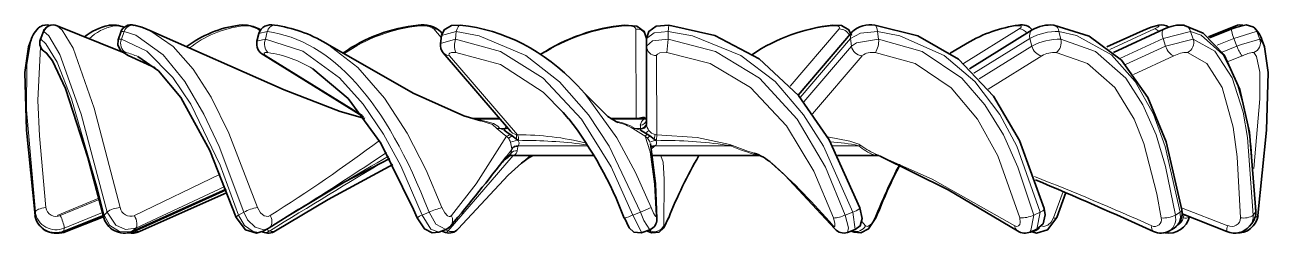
# Model space of a CAD drawing. Extents: x -131 to 1002, y -402 to 783.
# Drawn here: x 417.63 to 423.67, y 19.15 to 20.16 of the extents above; entities that cross this region are included whole.
import ezdxf

# ---------------------------------------------------------------- set-up
doc = ezdxf.new("R2010")
doc.units = 0

msp = doc.modelspace()

# ---------------------------------------------------------------- linework, layer by layer
at = {"color": 7, "lineweight": 35, "ltscale": 0.001002}
msp.add_line((417.7245, 20.1278), (417.7101, 20.0904), dxfattribs=at)
at = {"color": 7, "lineweight": 13, "ltscale": 0.001003}
msp.add_line((417.7269, 20.1274), (417.7125, 20.0899), dxfattribs=at)
at = {"color": 7, "lineweight": 13, "ltscale": 5.97095e-05}
msp.add_line((417.7245, 20.1278), (417.7269, 20.1274), dxfattribs=at)
at = {"color": 7, "lineweight": 13, "ltscale": 3.19912e-05}
msp.add_line((417.79, 20.156), (417.7911, 20.1554), dxfattribs=at)
at = {"color": 7, "lineweight": 35, "ltscale": 0.008546}
msp.add_line((417.7921, 20.1553), (418.1089, 20.0269), dxfattribs=at)
at = {"color": 7, "lineweight": 35, "ltscale": 0.000986299}
msp.add_line((418.1003, 20.1249), (418.0876, 20.0876), dxfattribs=at)
at = {"color": 7, "lineweight": 13, "ltscale": 0.000986885}
msp.add_line((418.1167, 20.1274), (418.1042, 20.0899), dxfattribs=at)
at = {"color": 7, "lineweight": 35, "ltscale": 0.000948212}
msp.add_line((418.2024, 20.1482), (418.1658, 20.1581), dxfattribs=at)
at = {"color": 7, "lineweight": 35, "ltscale": 0.001059}
for p, q in [((418.242, 20.1331), (418.2024, 20.1482)), ((423.0675, 20.1331), (423.1071, 20.1482))]:
    msp.add_line(p, q, dxfattribs=at)
at = {"color": 7, "lineweight": 35, "ltscale": 0.000962396}
msp.add_line((418.7718, 20.1179), (418.7624, 20.0806), dxfattribs=at)
at = {"color": 7, "lineweight": 13, "ltscale": 0.000389963}
msp.add_line((418.7775, 20.1319), (418.7643, 20.1402), dxfattribs=at)
at = {"color": 7, "lineweight": 13, "ltscale": 0.001047}
msp.add_line((418.7718, 20.1179), (418.8126, 20.1274), dxfattribs=at)
at = {"color": 7, "lineweight": 13, "ltscale": 0.000963352}
msp.add_line((418.8126, 20.1274), (418.8036, 20.0899), dxfattribs=at)
at = {"color": 7, "lineweight": 13, "ltscale": 0.000209314}
msp.add_line((419.5454, 20.1588), (419.553, 20.1554), dxfattribs=at)
at = {"color": 7, "lineweight": 13, "ltscale": 0.001386}
msp.add_line((419.6572, 20.0981), (419.6212, 20.1402), dxfattribs=at)
at = {"color": 7, "lineweight": 35, "ltscale": 0.000299729}
msp.add_line((419.6617, 20.1182), (419.6538, 20.1273), dxfattribs=at)
at = {"color": 7, "lineweight": 13, "ltscale": 0.001866}
msp.add_line((419.6587, 20.1078), (419.7307, 20.1274), dxfattribs=at)
at = {"color": 7, "lineweight": 13, "ltscale": 0.000943291}
msp.add_line((419.7307, 20.1274), (419.7262, 20.0899), dxfattribs=at)
at = {"color": 7, "lineweight": 13, "ltscale": 8.87276e-05}
msp.add_line((420.5469, 20.1589), (420.5476, 20.1554), dxfattribs=at)
at = {"color": 7, "lineweight": 13, "ltscale": 0.010844}
msp.add_line((420.6049, 19.7064), (420.6027, 20.1402), dxfattribs=at)
at = {"color": 7, "lineweight": 13, "ltscale": 0.000788781}
msp.add_line((420.7603, 20.1274), (420.7626, 20.1589), dxfattribs=at)
at = {"color": 7, "lineweight": 13, "ltscale": 0.000936598}
msp.add_line((420.7603, 20.1274), (420.7608, 20.0899), dxfattribs=at)
at = {"color": 7, "lineweight": 13, "ltscale": 0.009167}
msp.add_line((421.3524, 19.8613), (421.5905, 20.1402), dxfattribs=at)
at = {"color": 7, "lineweight": 35, "ltscale": 0.010163}
msp.add_line((421.3912, 19.8185), (421.6556, 20.1273), dxfattribs=at)
at = {"color": 7, "lineweight": 13, "ltscale": 0.000152576}
msp.add_line((421.5601, 20.1588), (421.5551, 20.1554), dxfattribs=at)
at = {"color": 7, "lineweight": 13, "ltscale": 0.000946524}
msp.add_line((421.7771, 20.1274), (421.7826, 20.0899), dxfattribs=at)
at = {"color": 7, "lineweight": 13, "ltscale": 0.007965}
msp.add_line((422.195, 19.9718), (422.4655, 20.1402), dxfattribs=at)
at = {"color": 7, "lineweight": 35, "ltscale": 0.008998}
msp.add_line((422.2235, 19.9462), (422.5292, 20.1362), dxfattribs=at)
at = {"color": 7, "lineweight": 13, "ltscale": 0.000232662}
msp.add_line((422.4626, 20.1587), (422.4539, 20.1554), dxfattribs=at)
at = {"color": 7, "lineweight": 13, "ltscale": 0.000968194}
msp.add_line((422.6586, 20.1274), (422.6684, 20.0899), dxfattribs=at)
at = {"color": 7, "lineweight": 35, "ltscale": 0.004863}
msp.add_line((423.0675, 20.1331), (422.8904, 20.0526), dxfattribs=at)
at = {"color": 7, "lineweight": 13, "ltscale": 0.005951}
msp.add_line((422.9059, 20.0404), (423.122, 20.1402), dxfattribs=at)
at = {"color": 7, "lineweight": 35, "ltscale": 0.006752}
msp.add_line((422.9229, 20.026), (423.1682, 20.1392), dxfattribs=at)
at = {"color": 7, "lineweight": 35, "ltscale": 0.000947475}
msp.add_line((423.1071, 20.1482), (423.1437, 20.1581), dxfattribs=at)
at = {"color": 7, "lineweight": 13, "ltscale": 0.000739327}
msp.add_line((423.1071, 20.1482), (423.1358, 20.1554), dxfattribs=at)
at = {"color": 7, "lineweight": 13, "ltscale": 0.00346}
msp.add_line((423.1641, 20.0938), (423.2984, 20.1274), dxfattribs=at)
at = {"color": 7, "lineweight": 13, "ltscale": 0.000991053}
msp.add_line((423.2984, 20.1274), (423.3113, 20.0899), dxfattribs=at)
at = {"color": 7, "lineweight": 35, "ltscale": 0.003585}
msp.add_line((423.5174, 20.1553), (423.3846, 20.1014), dxfattribs=at)
at = {"color": 7, "lineweight": 13, "ltscale": 0.002594}
msp.add_line((423.3849, 20.1012), (423.481, 20.1402), dxfattribs=at)
at = {"color": 7, "lineweight": 35, "ltscale": 0.002906}
msp.add_line((423.3905, 20.0964), (423.4982, 20.1401), dxfattribs=at)
at = {"color": 7, "lineweight": 13, "ltscale": 0.001017}
msp.add_line((423.481, 20.1402), (423.5186, 20.1558), dxfattribs=at)
at = {"color": 7, "lineweight": 13, "ltscale": 0.000183418}
msp.add_line((423.4868, 20.1357), (423.481, 20.1402), dxfattribs=at)
at = {"color": 7, "lineweight": 13, "ltscale": 0.001005}
msp.add_line((423.6193, 20.1274), (423.6338, 20.0899), dxfattribs=at)
at = {"color": 7, "lineweight": 35, "ltscale": 0.000807627}
msp.add_line((417.6631, 20.0833), (417.6529, 20.0526), dxfattribs=at)
at = {"color": 7, "lineweight": 13, "ltscale": 6.30672e-05}
msp.add_line((417.7125, 20.0899), (417.7101, 20.0904), dxfattribs=at)
at = {"color": 7, "lineweight": 13, "ltscale": 0.001056}
msp.add_line((418.8036, 20.0899), (418.7624, 20.0806), dxfattribs=at)
at = {"color": 7, "lineweight": 35, "ltscale": 0.000258286}
msp.add_line((419.1055, 20.0664), (419.0966, 20.0717), dxfattribs=at)
at = {"color": 7, "lineweight": 35, "ltscale": 0.000940671}
msp.add_line((419.6586, 20.1071), (419.6536, 20.0698), dxfattribs=at)
at = {"color": 7, "lineweight": 13, "ltscale": 0.001885}
msp.add_line((419.7262, 20.0899), (419.6536, 20.0698), dxfattribs=at)
at = {"color": 7, "lineweight": 35, "ltscale": 0.000931549}
msp.add_line((420.6548, 20.0938), (420.6548, 20.0565), dxfattribs=at)
at = {"color": 7, "lineweight": 35, "ltscale": 0.009737}
msp.add_line((420.6548, 19.7043), (420.6548, 20.0938), dxfattribs=at)
at = {"color": 7, "lineweight": 35, "ltscale": 0.009522}
msp.add_line((420.6548, 20.0565), (420.6548, 19.6756), dxfattribs=at)
at = {"color": 7, "lineweight": 13, "ltscale": 0.001623}
msp.add_line((420.7532, 20.0255), (420.7608, 20.0899), dxfattribs=at)
at = {"color": 7, "lineweight": 13, "ltscale": 0.009426}
msp.add_line((421.4005, 19.8074), (421.6458, 20.0938), dxfattribs=at)
at = {"color": 7, "lineweight": 13, "ltscale": 0.008928}
msp.add_line((421.6508, 20.0565), (421.4185, 19.7853), dxfattribs=at)
at = {"color": 7, "lineweight": 13, "ltscale": 0.000939914}
msp.add_line((421.6458, 20.0938), (421.6508, 20.0565), dxfattribs=at)
at = {"color": 7, "lineweight": 35, "ltscale": 0.00215}
msp.add_line((422.204, 20.0664), (422.1302, 20.0221), dxfattribs=at)
at = {"color": 7, "lineweight": 35, "ltscale": 0.000257631}
msp.add_line((422.204, 20.0664), (422.2128, 20.0717), dxfattribs=at)
at = {"color": 7, "lineweight": 13, "ltscale": 0.008003}
msp.add_line((422.2454, 19.9248), (422.5173, 20.0938), dxfattribs=at)
at = {"color": 7, "lineweight": 13, "ltscale": 0.007522}
msp.add_line((422.5267, 20.0565), (422.2711, 19.8977), dxfattribs=at)
at = {"color": 7, "lineweight": 13, "ltscale": 0.00096073}
msp.add_line((422.5173, 20.0938), (422.5267, 20.0565), dxfattribs=at)
at = {"color": 7, "lineweight": 13, "ltscale": 0.005789}
msp.add_line((422.9539, 19.9967), (423.1641, 20.0938), dxfattribs=at)
at = {"color": 7, "lineweight": 13, "ltscale": 0.005365}
msp.add_line((423.1768, 20.0565), (422.982, 19.9666), dxfattribs=at)
at = {"color": 7, "lineweight": 13, "ltscale": 0.000984132}
msp.add_line((423.1641, 20.0938), (423.1768, 20.0565), dxfattribs=at)
at = {"color": 7, "lineweight": 13, "ltscale": 0.003465}
msp.add_line((423.3113, 20.0899), (423.1768, 20.0565), dxfattribs=at)
at = {"color": 7, "lineweight": 13, "ltscale": 0.002204}
msp.add_line((423.4266, 20.0606), (423.5083, 20.0938), dxfattribs=at)
at = {"color": 7, "lineweight": 13, "ltscale": 0.001904}
msp.add_line((423.5227, 20.0565), (423.4522, 20.0279), dxfattribs=at)
at = {"color": 7, "lineweight": 13, "ltscale": 0.000999005}
msp.add_line((423.5083, 20.0938), (423.5227, 20.0565), dxfattribs=at)
at = {"color": 7, "lineweight": 35, "ltscale": 0.000807868}
msp.add_line((423.6464, 20.0833), (423.6566, 20.0526), dxfattribs=at)
at = {"color": 7, "lineweight": 35, "ltscale": 0.003623}
msp.add_line((418.1363, 20.0113), (418.2679, 19.9506), dxfattribs=at)
at = {"color": 7, "lineweight": 13, "ltscale": 0.003449}
msp.add_line((418.1406, 20.0101), (418.2658, 19.9523), dxfattribs=at)
at = {"color": 7, "lineweight": 13, "ltscale": 0.000343511}
msp.add_line((418.8076, 20.0101), (418.7945, 20.0142), dxfattribs=at)
at = {"color": 7, "lineweight": 35, "ltscale": 0.014264}
msp.add_line((418.7945, 20.0142), (419.2791, 19.7131), dxfattribs=at)
at = {"color": 7, "lineweight": 13, "ltscale": 0.013686}
msp.add_line((418.8076, 20.0101), (419.2728, 19.7215), dxfattribs=at)
at = {"color": 7, "lineweight": 35, "ltscale": 0.012537}
msp.add_line((419.6674, 20.0244), (419.9937, 19.6436), dxfattribs=at)
at = {"color": 7, "lineweight": 13, "ltscale": 0.012673}
msp.add_line((419.6974, 20.0101), (420.0281, 19.626), dxfattribs=at)
at = {"color": 7, "lineweight": 13, "ltscale": 0.009604}
msp.add_line((420.7026, 20.0101), (420.7043, 19.626), dxfattribs=at)
at = {"color": 7, "lineweight": 13, "ltscale": 0.00927}
msp.add_line((421.7021, 20.0101), (421.4614, 19.7281), dxfattribs=at)
at = {"color": 7, "lineweight": 13, "ltscale": 0.00768}
msp.add_line((422.5753, 20.0101), (422.3145, 19.8478), dxfattribs=at)
at = {"color": 7, "lineweight": 13, "ltscale": 0.005419}
msp.add_line((423.2168, 20.0101), (423.02, 19.9193), dxfattribs=at)
at = {"color": 7, "lineweight": 13, "ltscale": 0.00185}
msp.add_line((423.5493, 20.0101), (423.4807, 19.9823), dxfattribs=at)
at = {"color": 7, "lineweight": 35, "ltscale": 0.001348}
msp.add_line((420.3558, 19.8256), (420.3195, 19.8654), dxfattribs=at)
at = {"color": 7, "lineweight": 13, "ltscale": 0.003397}
msp.add_line((419.9398, 19.7063), (419.804, 19.7057), dxfattribs=at)
at = {"color": 7, "lineweight": 35, "ltscale": 0.00331}
msp.add_line((419.9416, 19.7043), (419.8092, 19.7043), dxfattribs=at)
at = {"color": 7, "lineweight": 13, "ltscale": 0.000493163}
msp.add_line((419.8138, 19.7028), (419.8335, 19.7015), dxfattribs=at)
at = {"color": 7, "lineweight": 13, "ltscale": 0.002763}
msp.add_line((419.944, 19.7015), (419.8335, 19.7015), dxfattribs=at)
at = {"color": 7, "lineweight": 35, "ltscale": 0.00101}
msp.add_line((420.2505, 19.7334), (420.2766, 19.7026), dxfattribs=at)
at = {"color": 7, "lineweight": 13, "ltscale": 0.003176}
msp.add_line((420.6049, 19.7064), (420.4778, 19.7061), dxfattribs=at)
at = {"color": 7, "lineweight": 35, "ltscale": 0.004365}
msp.add_line((420.6548, 19.7043), (420.4802, 19.7043), dxfattribs=at)
at = {"color": 7, "lineweight": 13, "ltscale": 0.003934}
msp.add_line((420.6421, 19.7015), (420.4847, 19.7015), dxfattribs=at)
at = {"color": 7, "lineweight": 13, "ltscale": 5.30737e-05}
msp.add_line((420.605, 19.7043), (420.6049, 19.7064), dxfattribs=at)
at = {"color": 7, "lineweight": 13, "ltscale": 0.000235386}
msp.add_line((420.6346, 19.7119), (420.644, 19.7114), dxfattribs=at)
at = {"color": 7, "lineweight": 13, "ltscale": 0.000323899}
msp.add_line((420.6548, 19.7042), (420.6421, 19.7015), dxfattribs=at)
at = {"color": 7, "lineweight": 13, "ltscale": 0.000317538}
msp.add_line((420.6421, 19.7015), (420.6548, 19.7019), dxfattribs=at)
at = {"color": 7, "lineweight": 13, "ltscale": 0.000298271}
msp.add_line((420.6534, 19.7041), (420.644, 19.7114), dxfattribs=at)
at = {"color": 7, "lineweight": 35, "ltscale": 8.17316e-05}
msp.add_line((420.6525, 19.7043), (420.6493, 19.7048), dxfattribs=at)
at = {"color": 7, "lineweight": 13, "ltscale": 0.000366213}
msp.add_line((419.9428, 19.6564), (419.9282, 19.6564), dxfattribs=at)
at = {"color": 7, "lineweight": 13, "ltscale": 0.000575256}
msp.add_line((419.9658, 19.6564), (419.9428, 19.6564), dxfattribs=at)
at = {"color": 7, "lineweight": 13, "ltscale": 0.000542089}
msp.add_line((419.9428, 19.6564), (419.963, 19.6486), dxfattribs=at)
at = {"color": 7, "lineweight": 13, "ltscale": 9.68332e-05}
for p, q in [((419.963, 19.6486), (419.9637, 19.6524)), ((420.6257, 19.6486), (420.625, 19.6524))]:
    msp.add_line(p, q, dxfattribs=at)
at = {"color": 7, "lineweight": 35, "ltscale": 0.000612306}
msp.add_line((419.9828, 19.6341), (419.9631, 19.6486), dxfattribs=at)
at = {"color": 7, "lineweight": 13, "ltscale": 0.000112624}
msp.add_line((419.9658, 19.6564), (419.9637, 19.6524), dxfattribs=at)
at = {"color": 7, "lineweight": 13, "ltscale": 0.000329152}
msp.add_line((419.9658, 19.6564), (419.9736, 19.667), dxfattribs=at)
at = {"color": 7, "lineweight": 13, "ltscale": 0.000353486}
msp.add_line((419.9658, 19.6564), (419.9794, 19.6602), dxfattribs=at)
at = {"color": 7, "lineweight": 35, "ltscale": 0.000217423}
msp.add_line((419.9835, 19.6338), (419.9908, 19.6292), dxfattribs=at)
at = {"color": 7, "lineweight": 13, "ltscale": 0.001529}
msp.add_line((420.5879, 19.6564), (420.6398, 19.6241), dxfattribs=at)
at = {"color": 7, "lineweight": 13, "ltscale": 0.000308993}
msp.add_line((420.6003, 19.6564), (420.5879, 19.6564), dxfattribs=at)
at = {"color": 7, "lineweight": 13, "ltscale": 0.000616455}
msp.add_line((420.6249, 19.6564), (420.6003, 19.6564), dxfattribs=at)
at = {"color": 7, "lineweight": 13, "ltscale": 0.000664752}
msp.add_line((420.6003, 19.6564), (420.6257, 19.6486), dxfattribs=at)
at = {"color": 7, "lineweight": 13, "ltscale": 0.000405121}
msp.add_line((420.6249, 19.6564), (420.6249, 19.6726), dxfattribs=at)
at = {"color": 7, "lineweight": 13, "ltscale": 9.95899e-05}
msp.add_line((420.6249, 19.6564), (420.625, 19.6524), dxfattribs=at)
at = {"color": 7, "lineweight": 35, "ltscale": 0.000702693}
msp.add_line((420.6499, 19.6341), (420.6258, 19.6486), dxfattribs=at)
at = {"color": 7, "lineweight": 13, "ltscale": 0.000524646}
msp.add_line((420.6499, 19.6341), (420.6664, 19.6471), dxfattribs=at)
at = {"color": 7, "lineweight": 35, "ltscale": 0.0002365}
msp.add_line((420.6505, 19.6338), (420.6588, 19.6292), dxfattribs=at)
at = {"color": 7, "lineweight": 13, "ltscale": 0.000244788}
msp.add_line((419.9669, 19.6241), (419.9748, 19.6183), dxfattribs=at)
at = {"color": 7, "lineweight": 13, "ltscale": 0.000327381}
msp.add_line((419.9748, 19.6183), (419.9838, 19.6087), dxfattribs=at)
at = {"color": 7, "lineweight": 13, "ltscale": 0.000554212}
msp.add_line((420.0026, 19.6205), (419.9838, 19.6087), dxfattribs=at)
at = {"color": 7, "lineweight": 35, "ltscale": 0.00036507}
msp.add_line((420.0026, 19.6205), (419.9908, 19.6292), dxfattribs=at)
at = {"color": 7, "lineweight": 13, "ltscale": 0.000897186}
msp.add_line((420.0283, 19.5989), (419.9939, 19.5889), dxfattribs=at)
at = {"color": 7, "lineweight": 13, "ltscale": 0.000818168}
msp.add_line((419.9939, 19.5889), (420.0001, 19.5567), dxfattribs=at)
at = {"color": 7, "lineweight": 35, "ltscale": 0.000655839}
msp.add_line((420.0229, 19.6039), (420.0026, 19.6205), dxfattribs=at)
at = {"color": 7, "lineweight": 13, "ltscale": 0.000185195}
msp.add_line((420.0281, 19.626), (420.0208, 19.6269), dxfattribs=at)
at = {"color": 7, "lineweight": 35, "ltscale": 0.000195238}
msp.add_line((420.0229, 19.6039), (420.0291, 19.5992), dxfattribs=at)
at = {"color": 7, "lineweight": 13, "ltscale": 0.000103805}
msp.add_line((420.0336, 19.5987), (420.0295, 19.5988), dxfattribs=at)
at = {"color": 7, "lineweight": 13, "ltscale": 0.000118982}
msp.add_line((420.0316, 19.5722), (420.0304, 19.5675), dxfattribs=at)
at = {"color": 7, "lineweight": 13, "ltscale": 0.008476}
msp.add_line((420.0316, 19.5722), (420.3706, 19.5722), dxfattribs=at)
at = {"color": 7, "lineweight": 13, "ltscale": 0.000484505}
msp.add_line((420.0336, 19.5987), (420.053, 19.5985), dxfattribs=at)
at = {"color": 7, "lineweight": 13, "ltscale": 0.000173971}
msp.add_line((420.053, 19.5985), (420.06, 19.5984), dxfattribs=at)
at = {"color": 7, "lineweight": 13, "ltscale": 0.000264959}
msp.add_line((420.6398, 19.6241), (420.6487, 19.6183), dxfattribs=at)
at = {"color": 7, "lineweight": 13, "ltscale": 0.000370909}
msp.add_line((420.6588, 19.6292), (420.6487, 19.6183), dxfattribs=at)
at = {"color": 7, "lineweight": 13, "ltscale": 0.000359624}
msp.add_line((420.6487, 19.6183), (420.6595, 19.6087), dxfattribs=at)
at = {"color": 7, "lineweight": 35, "ltscale": 0.000383053}
msp.add_line((420.6714, 19.6205), (420.6588, 19.6292), dxfattribs=at)
at = {"color": 7, "lineweight": 13, "ltscale": 0.000418649}
msp.add_line((420.6714, 19.6205), (420.6595, 19.6087), dxfattribs=at)
at = {"color": 7, "lineweight": 35, "ltscale": 0.000662362}
msp.add_line((420.6921, 19.6039), (420.6714, 19.6205), dxfattribs=at)
at = {"color": 7, "lineweight": 13, "ltscale": 0.000733669}
msp.add_line((420.6989, 19.5993), (420.6715, 19.5889), dxfattribs=at)
at = {"color": 7, "lineweight": 13, "ltscale": 0.000166456}
msp.add_line((420.6949, 19.5722), (420.6901, 19.5675), dxfattribs=at)
at = {"color": 7, "lineweight": 13, "ltscale": 0.000585033}
msp.add_line((420.6921, 19.6039), (420.6967, 19.6269), dxfattribs=at)
at = {"color": 7, "lineweight": 35, "ltscale": 0.000199522}
msp.add_line((420.6921, 19.6039), (420.6985, 19.5992), dxfattribs=at)
at = {"color": 7, "lineweight": 13, "ltscale": 0.009238}
msp.add_line((421.0644, 19.5722), (420.6949, 19.5722), dxfattribs=at)
at = {"color": 7, "lineweight": 13, "ltscale": 0.000192772}
msp.add_line((420.7043, 19.626), (420.6967, 19.6269), dxfattribs=at)
at = {"color": 7, "lineweight": 35, "ltscale": 0.0001091}
msp.add_line((420.7033, 19.5993), (420.6989, 19.5993), dxfattribs=at)
at = {"color": 7, "lineweight": 13, "ltscale": 0.00068177}
msp.add_line((420.7033, 19.5987), (420.7043, 19.626), dxfattribs=at)
at = {"color": 7, "lineweight": 13, "ltscale": 0.00050968}
msp.add_line((420.7033, 19.5987), (420.7237, 19.5985), dxfattribs=at)
at = {"color": 7, "lineweight": 13, "ltscale": 0.000182362}
msp.add_line((420.7237, 19.5985), (420.731, 19.5984), dxfattribs=at)
at = {"color": 7, "lineweight": 13, "ltscale": 0.000221986}
msp.add_line((421.0644, 19.5722), (421.0731, 19.5738), dxfattribs=at)
at = {"color": 7, "lineweight": 13, "ltscale": 0.003185}
msp.add_line((421.6856, 19.5722), (421.5583, 19.5722), dxfattribs=at)
at = {"color": 7, "lineweight": 13, "ltscale": 0.000265606}
msp.add_line((421.6856, 19.5722), (421.6961, 19.5738), dxfattribs=at)
at = {"color": 7, "lineweight": 13, "ltscale": 0.012128}
msp.add_line((419.6904, 19.1577), (420.0074, 19.5249), dxfattribs=at)
at = {"color": 7, "lineweight": 13, "ltscale": 0.001573}
msp.add_line((419.9515, 19.4902), (419.9961, 19.5347), dxfattribs=at)
at = {"color": 7, "lineweight": 13, "ltscale": 0.001133}
msp.add_line((420.0001, 19.5548), (419.973, 19.5184), dxfattribs=at)
at = {"color": 7, "lineweight": 35, "ltscale": 0.000991058}
msp.add_line((420.0311, 19.5243), (419.9915, 19.5243), dxfattribs=at)
at = {"color": 7, "lineweight": 13, "ltscale": 0.000537223}
msp.add_line((419.9918, 19.5245), (420.0131, 19.5271), dxfattribs=at)
at = {"color": 7, "lineweight": 13, "ltscale": 0.000120964}
msp.add_line((419.9926, 19.5252), (419.9961, 19.5285), dxfattribs=at)
at = {"color": 7, "lineweight": 13, "ltscale": 0.000513215}
msp.add_line((420.0001, 19.5548), (419.9961, 19.5347), dxfattribs=at)
at = {"color": 7, "lineweight": 13, "ltscale": 0.000154495}
msp.add_line((419.9961, 19.5347), (419.9961, 19.5285), dxfattribs=at)
at = {"color": 7, "lineweight": 13, "ltscale": 4.80712e-05}
msp.add_line((420.0001, 19.5567), (420.0001, 19.5548), dxfattribs=at)
at = {"color": 7, "lineweight": 13, "ltscale": 0.000276973}
msp.add_line((420.0131, 19.5271), (420.0215, 19.5343), dxfattribs=at)
at = {"color": 7, "lineweight": 13, "ltscale": 0.009633}
msp.add_line((420.3984, 19.5271), (420.0131, 19.5271), dxfattribs=at)
at = {"color": 7, "lineweight": 13, "ltscale": 0.000493989}
msp.add_line((420.0304, 19.5675), (420.0265, 19.5482), dxfattribs=at)
at = {"color": 7, "lineweight": 35, "ltscale": 0.009224}
msp.add_line((420.4001, 19.5243), (420.0311, 19.5243), dxfattribs=at)
at = {"color": 7, "lineweight": 13, "ltscale": 0.001408}
msp.add_line((420.0467, 19.4875), (420.0898, 19.5238), dxfattribs=at)
at = {"color": 7, "lineweight": 13, "ltscale": 0.000321698}
msp.add_line((420.6901, 19.5675), (420.6772, 19.5668), dxfattribs=at)
at = {"color": 7, "lineweight": 13, "ltscale": 0.000371388}
msp.add_line((420.6901, 19.5675), (420.6792, 19.5574), dxfattribs=at)
at = {"color": 7, "lineweight": 13, "ltscale": 0.012651}
msp.add_line((421.1907, 19.5271), (420.6847, 19.5271), dxfattribs=at)
at = {"color": 7, "lineweight": 35, "ltscale": 0.013058}
msp.add_line((421.2074, 19.5243), (420.6851, 19.5243), dxfattribs=at)
at = {"color": 7, "lineweight": 13, "ltscale": 0.000403508}
msp.add_line((421.1907, 19.5271), (421.2067, 19.5251), dxfattribs=at)
at = {"color": 7, "lineweight": 13, "ltscale": 0.004426}
msp.add_line((421.759, 19.5271), (421.582, 19.5271), dxfattribs=at)
at = {"color": 7, "lineweight": 35, "ltscale": 0.005003}
msp.add_line((421.7835, 19.5243), (421.5834, 19.5243), dxfattribs=at)
at = {"color": 7, "lineweight": 13, "ltscale": 0.000287983}
msp.add_line((421.759, 19.5271), (421.7704, 19.5251), dxfattribs=at)
at = {"color": 7, "lineweight": 13, "ltscale": 0.000253431}
msp.add_line((421.7768, 19.5281), (421.786, 19.5238), dxfattribs=at)
at = {"color": 7, "lineweight": 13, "ltscale": 0.011573}
msp.add_line((418.5832, 19.4345), (418.1667, 19.2324), dxfattribs=at)
at = {"color": 7, "lineweight": 35, "ltscale": 0.012516}
msp.add_line((418.6119, 19.3605), (418.1552, 19.1555), dxfattribs=at)
at = {"color": 7, "lineweight": 13, "ltscale": 0.012428}
msp.add_line((418.1583, 19.1577), (418.611, 19.3631), dxfattribs=at)
at = {"color": 7, "lineweight": 13, "ltscale": 0.011962}
msp.add_line((418.6065, 19.3748), (418.1734, 19.1716), dxfattribs=at)
at = {"color": 7, "lineweight": 13, "ltscale": 0.011984}
msp.add_line((418.1773, 19.1577), (418.6136, 19.3562), dxfattribs=at)
at = {"color": 7, "lineweight": 35, "ltscale": 0.011646}
msp.add_line((418.618, 19.3444), (418.1922, 19.1555), dxfattribs=at)
at = {"color": 7, "lineweight": 13, "ltscale": 0.003413}
msp.add_line((422.6789, 19.3498), (422.6327, 19.2214), dxfattribs=at)
at = {"color": 7, "lineweight": 35, "ltscale": 0.003206}
msp.add_line((422.6915, 19.3444), (422.6487, 19.2236), dxfattribs=at)
at = {"color": 7, "lineweight": 13, "ltscale": 0.005502}
msp.add_line((417.994, 19.317), (417.7909, 19.2324), dxfattribs=at)
at = {"color": 7, "lineweight": 13, "ltscale": 0.005108}
msp.add_line((417.9955, 19.3113), (417.807, 19.2324), dxfattribs=at)
at = {"color": 7, "lineweight": 13, "ltscale": 0.001393}
msp.add_line((420.626, 19.2491), (420.677, 19.2715), dxfattribs=at)
at = {"color": 7, "lineweight": 13, "ltscale": 0.006008}
msp.add_line((423.4787, 19.1834), (423.2544, 19.2697), dxfattribs=at)
at = {"color": 7, "lineweight": 13, "ltscale": 0.000352029}
msp.add_line((417.684, 19.2352), (417.6857, 19.2491), dxfattribs=at)
at = {"color": 7, "lineweight": 35, "ltscale": 0.005201}
msp.add_line((418.0153, 19.2314), (417.8219, 19.1546), dxfattribs=at)
at = {"color": 7, "lineweight": 13, "ltscale": 0.005148}
msp.add_line((417.8234, 19.1577), (418.0145, 19.2344), dxfattribs=at)
at = {"color": 7, "lineweight": 13, "ltscale": 0.005026}
msp.add_line((418.0117, 19.248), (417.8258, 19.1716), dxfattribs=at)
at = {"color": 7, "lineweight": 35, "ltscale": 0.00489}
msp.add_line((418.0166, 19.2267), (417.8347, 19.1546), dxfattribs=at)
at = {"color": 7, "lineweight": 13, "ltscale": 0.000502321}
msp.add_line((418.0194, 19.2352), (418.0338, 19.2491), dxfattribs=at)
at = {"color": 7, "lineweight": 13, "ltscale": 0.000724587}
msp.add_line((418.6727, 19.2352), (418.6981, 19.2491), dxfattribs=at)
at = {"color": 7, "lineweight": 35, "ltscale": 0.004242}
msp.add_line((418.9653, 19.2631), (418.8218, 19.1725), dxfattribs=at)
at = {"color": 7, "lineweight": 13, "ltscale": 0.000902033}
msp.add_line((419.5651, 19.2352), (419.5983, 19.2491), dxfattribs=at)
at = {"color": 7, "lineweight": 13, "ltscale": 0.000992786}
msp.add_line((420.5888, 19.2352), (420.626, 19.2491), dxfattribs=at)
at = {"color": 7, "lineweight": 13, "ltscale": 0.000417403}
msp.add_line((420.705, 19.2161), (420.7013, 19.2324), dxfattribs=at)
at = {"color": 7, "lineweight": 13, "ltscale": 0.000979231}
msp.add_line((421.6206, 19.2352), (421.6572, 19.2491), dxfattribs=at)
at = {"color": 7, "lineweight": 13, "ltscale": 0.002139}
msp.add_line((421.6682, 19.1643), (421.6572, 19.2491), dxfattribs=at)
at = {"color": 7, "lineweight": 13, "ltscale": 0.000132024}
msp.add_line((421.7643, 19.2214), (421.7695, 19.2213), dxfattribs=at)
at = {"color": 7, "lineweight": 13, "ltscale": 0.002105}
msp.add_line((422.5358, 19.2352), (422.5198, 19.1525), dxfattribs=at)
at = {"color": 7, "lineweight": 13, "ltscale": 0.000863501}
msp.add_line((422.5358, 19.2352), (422.5674, 19.2491), dxfattribs=at)
at = {"color": 7, "lineweight": 13, "ltscale": 0.002112}
msp.add_line((422.5515, 19.1662), (422.5674, 19.2491), dxfattribs=at)
at = {"color": 7, "lineweight": 13, "ltscale": 0.000667207}
msp.add_line((423.2242, 19.2352), (423.2469, 19.2491), dxfattribs=at)
at = {"color": 7, "lineweight": 35, "ltscale": 0.005855}
msp.add_line((423.257, 19.2408), (423.4747, 19.1546), dxfattribs=at)
at = {"color": 7, "lineweight": 13, "ltscale": 0.000405608}
msp.add_line((423.2664, 19.2371), (423.2625, 19.2214), dxfattribs=at)
at = {"color": 7, "lineweight": 13, "ltscale": 0.000448248}
msp.add_line((423.6026, 19.2352), (423.6138, 19.2491), dxfattribs=at)
at = {"color": 7, "lineweight": 13, "ltscale": 0.000144216}
msp.add_line((423.6138, 19.2491), (423.6158, 19.2545), dxfattribs=at)
at = {"color": 7, "lineweight": 13, "ltscale": 8.59899e-05}
msp.add_line((417.8219, 19.1546), (417.8234, 19.1577), dxfattribs=at)
at = {"color": 7, "lineweight": 13, "ltscale": 0.000353202}
msp.add_line((417.8234, 19.1577), (417.8258, 19.1716), dxfattribs=at)
at = {"color": 7, "lineweight": 13, "ltscale": 0.000141564}
msp.add_line((417.8347, 19.1546), (417.83, 19.1577), dxfattribs=at)
at = {"color": 7, "lineweight": 13, "ltscale": 0.000512614}
msp.add_line((418.1583, 19.1577), (418.1734, 19.1716), dxfattribs=at)
at = {"color": 7, "lineweight": 13, "ltscale": 0.000215927}
msp.add_line((418.1773, 19.1577), (418.17, 19.1623), dxfattribs=at)
at = {"color": 7, "lineweight": 35, "ltscale": 0.000723135}
msp.add_line((418.7919, 19.1562), (418.8174, 19.1699), dxfattribs=at)
at = {"color": 7, "lineweight": 13, "ltscale": 0.000432563}
msp.add_line((418.8234, 19.1577), (418.8076, 19.1647), dxfattribs=at)
at = {"color": 7, "lineweight": 35, "ltscale": 0.00012804}
msp.add_line((418.8174, 19.1699), (418.8218, 19.1725), dxfattribs=at)
at = {"color": 7, "lineweight": 35, "ltscale": 0.000909295}
msp.add_line((419.6465, 19.1516), (419.6801, 19.1654), dxfattribs=at)
at = {"color": 7, "lineweight": 35, "ltscale": 0.000476302}
msp.add_line((419.6783, 19.1505), (419.6604, 19.1571), dxfattribs=at)
at = {"color": 7, "lineweight": 13, "ltscale": 0.000404247}
msp.add_line((419.6904, 19.1577), (419.6753, 19.1635), dxfattribs=at)
at = {"color": 7, "lineweight": 35, "ltscale": 0.000993122}
msp.add_line((420.6339, 19.1504), (420.6712, 19.1641), dxfattribs=at)
at = {"color": 7, "lineweight": 35, "ltscale": 0.000544536}
msp.add_line((420.6756, 19.1504), (420.6552, 19.1579), dxfattribs=at)
at = {"color": 7, "lineweight": 13, "ltscale": 0.000264716}
msp.add_line((420.6737, 19.1577), (420.6638, 19.1614), dxfattribs=at)
at = {"color": 7, "lineweight": 13, "ltscale": 0.000196075}
msp.add_line((420.6737, 19.1577), (420.6737, 19.1655), dxfattribs=at)
at = {"color": 7, "lineweight": 13, "ltscale": 0.000187833}
msp.add_line((420.6756, 19.1504), (420.6737, 19.1577), dxfattribs=at)
at = {"color": 7, "lineweight": 13, "ltscale": 0.000424184}
msp.add_line((421.5622, 19.1834), (421.57, 19.1684), dxfattribs=at)
at = {"color": 7, "lineweight": 35, "ltscale": 0.000987608}
msp.add_line((421.6312, 19.1505), (421.6682, 19.1643), dxfattribs=at)
at = {"color": 7, "lineweight": 35, "ltscale": 0.000359439}
msp.add_line((421.663, 19.1516), (421.6497, 19.1571), dxfattribs=at)
at = {"color": 7, "lineweight": 13, "ltscale": 0.000256679}
msp.add_line((421.663, 19.1516), (421.6547, 19.1577), dxfattribs=at)
at = {"color": 7, "lineweight": 13, "ltscale": 0.000660737}
msp.add_line((421.7189, 19.1834), (421.7014, 19.2032), dxfattribs=at)
at = {"color": 7, "lineweight": 35, "ltscale": 0.000862694}
msp.add_line((422.5198, 19.1525), (422.5515, 19.1662), dxfattribs=at)
at = {"color": 7, "lineweight": 35, "ltscale": 0.000665402}
msp.add_line((423.195, 19.1585), (423.2178, 19.1721), dxfattribs=at)
at = {"color": 7, "lineweight": 35, "ltscale": 0.000442916}
msp.add_line((423.5841, 19.1807), (423.5954, 19.1944), dxfattribs=at)
at = {"color": 7, "lineweight": 13}
for points in [[(418.0338, 19.2491), (417.9085, 19.7264), (417.8051, 20.0166), (417.7515, 20.1062), (417.7269, 20.1274)], [(418.0969, 19.2715), (417.9719, 19.7551), (417.8691, 20.0467), (417.8157, 20.1348), (417.7911, 20.1554)], [(418.6981, 19.2491), (418.5779, 19.5689), (418.5047, 19.7253), (418.4118, 19.8844), (418.3066, 20.0148), (418.1736, 20.1093), (418.1167, 20.1274)], [(418.765, 19.2715), (418.6263, 19.634), (418.5393, 19.8085), (418.4523, 19.945), (418.3558, 20.055), (418.242, 20.1331)], [(420.626, 19.2491), (420.473, 19.5698), (420.3726, 19.7234), (420.2327, 19.8839), (420.0688, 20.0115), (419.8416, 20.1074), (419.7307, 20.1274)], [(420.6027, 20.1402), (420.6017, 20.1437), (420.6, 20.146), (420.5942, 20.15), (420.5823, 20.1539), (420.5476, 20.1554)], [(420.6548, 20.0938), (420.6918, 20.1216), (420.7603, 20.1274)], [(421.6572, 19.2491), (421.5151, 19.5698), (421.4182, 19.7234), (421.2792, 19.8841), (421.1135, 20.0111), (420.8783, 20.1071), (420.7603, 20.1274)], [(421.5905, 20.1402), (421.5927, 20.144), (421.5927, 20.1476), (421.5904, 20.1508), (421.5857, 20.1534), (421.5707, 20.156), (421.5551, 20.1554)], [(421.6458, 20.0938), (421.6951, 20.119), (421.7771, 20.1274)], [(422.5674, 19.2491), (422.4536, 19.5696), (422.3712, 19.7241), (422.2501, 19.8846), (422.1011, 20.0119), (421.8856, 20.1074), (421.7771, 20.1274)], [(422.4655, 20.1402), (422.4725, 20.1456), (422.4746, 20.1481), (422.4755, 20.1505), (422.4755, 20.1515), (422.4744, 20.1534), (422.4728, 20.1545), (422.4681, 20.1558), (422.4539, 20.1554)], [(423.2469, 19.2491), (423.175, 19.5692), (423.1171, 19.7253), (423.0287, 19.8852), (422.9135, 20.0136), (422.743, 20.1083), (422.6586, 20.1274)], [(423.122, 20.1402), (423.1388, 20.1492), (423.1433, 20.1528), (423.1441, 20.1541), (423.1441, 20.1552), (423.143, 20.1559), (423.1412, 20.1561), (423.1358, 20.1554)], [(423.6138, 19.2491), (423.5924, 19.5686), (423.5666, 19.7264), (423.5214, 19.8854), (423.4547, 20.0157), (423.3497, 20.1095), (423.2984, 20.1274)], [(423.5083, 20.0938), (423.6167, 20.1279), (423.6193, 20.1274)], [(417.6857, 19.2491), (417.6433, 19.7468), (417.6441, 19.9661), (417.6631, 20.0833)], [(417.7373, 19.2715), (417.7058, 19.6204), (417.6982, 19.792), (417.7108, 20.0535)], [(417.7125, 20.0899), (417.7371, 20.0684), (417.7917, 19.9781), (417.8617, 19.801), (417.9875, 19.3643), (418.0194, 19.2352)], [(418.1042, 20.0899), (418.2275, 20.0321), (418.3542, 19.9042), (418.4404, 19.7748), (418.5832, 19.4784), (418.6727, 19.2352)], [(418.8036, 20.0899), (418.9855, 20.0317), (419.1635, 19.9029), (419.2778, 19.7744), (419.3767, 19.6282), (419.4607, 19.474), (419.5651, 19.2352)], [(419.6611, 19.2715), (419.5842, 19.4531), (419.4922, 19.6327), (419.3813, 19.804), (419.252, 19.9525), (419.1055, 20.0664)], [(419.7262, 20.0899), (419.9452, 20.0314), (420.1532, 19.9016), (420.3388, 19.7019), (420.4823, 19.4703), (420.5888, 19.2352)], [(420.7608, 20.0899), (420.6841, 20.0819), (420.6548, 20.0565)], [(420.7608, 20.0899), (420.9903, 20.0312), (421.2031, 19.9008), (421.3866, 19.7009), (421.5238, 19.4684), (421.6206, 19.2352)], [(421.7826, 20.0899), (421.6753, 20.0729), (421.6508, 20.0565)], [(421.7826, 20.0899), (421.9947, 20.0311), (422.1861, 19.9005), (422.2979, 19.772), (422.3885, 19.6247), (422.4593, 19.4689), (422.5358, 19.2352)], [(422.6684, 20.0899), (422.8369, 20.0312), (422.9837, 19.901), (423.0666, 19.7716), (423.1301, 19.625), (423.1766, 19.4718), (423.2242, 19.2352)], [(423.3113, 20.0899), (423.416, 20.0315), (423.5003, 19.9024), (423.5528, 19.7355), (423.5752, 19.6121), (423.6026, 19.2352)], [(423.6338, 20.0899), (423.5452, 20.0653), (423.5227, 20.0565)], [(418.1247, 20.0255), (418.1198, 20.0261), (418.1183, 20.026), (418.1173, 20.0251), (418.1181, 20.0234), (418.125, 20.0182), (418.1406, 20.0101)], [(418.8157, 20.0255), (418.8024, 20.0257), (418.7984, 20.0243), (418.7973, 20.0232), (418.7968, 20.0219), (418.7972, 20.0198), (418.8008, 20.0151), (418.8076, 20.0101)], [(419.7286, 20.0255), (419.7068, 20.0252), (419.6993, 20.0227), (419.6959, 20.0199), (419.6946, 20.0156), (419.6955, 20.0128), (419.6974, 20.0101)], [(419.7286, 20.0255), (419.9447, 19.9668), (420.1524, 19.8321), (420.2505, 19.7334)], [(420.7532, 20.0255), (420.7194, 20.0234), (420.7078, 20.0183), (420.7032, 20.013), (420.7026, 20.0101)], [(420.7532, 20.0255), (420.9643, 19.9725), (421.1607, 19.8548), (421.335, 19.6686), (421.467, 19.4487), (421.5626, 19.2214)], [(421.7659, 20.0255), (421.9601, 19.9724), (422.1352, 19.8544), (422.2631, 19.702), (422.3616, 19.5233), (422.4683, 19.2214)], [(422.6446, 20.0255), (422.798, 19.9725), (422.9305, 19.8548), (423.0232, 19.7009), (423.0702, 19.5836), (423.1347, 19.3382), (423.1552, 19.2214)], [(423.2833, 20.0255), (423.3774, 19.9728), (423.4511, 19.8559), (423.5042, 19.6629), (423.5244, 19.5176), (423.5405, 19.2214)], [(423.6049, 20.0255), (423.6187, 20.0071), (423.6339, 19.9302), (423.6337, 19.8001), (423.6054, 19.461)], [(420.677, 19.2715), (420.6019, 19.4426), (420.511, 19.6111), (420.3558, 19.8256)], [(419.9428, 19.6564), (419.9332, 19.6668), (419.9109, 19.6807), (419.8335, 19.7015)], [(419.9282, 19.6564), (419.9068, 19.6749), (419.8501, 19.694)], [(419.9748, 19.6183), (419.8269, 19.3863), (419.7067, 19.2324)], [(420.6487, 19.6183), (420.6731, 19.5432), (420.6936, 19.3859), (420.7013, 19.2324)], [(420.7043, 19.626), (420.9007, 19.613), (421.0594, 19.5791), (421.0731, 19.5738)], [(421.5337, 19.6156), (421.6421, 19.5952), (421.6862, 19.5796), (421.6961, 19.5738)], [(420.7382, 19.1834), (420.7404, 19.4105), (420.736, 19.493), (420.7242, 19.5238)], [(422.4435, 19.1834), (422.0423, 19.4105), (421.786, 19.5238)], [(418.8264, 19.2324), (418.8174, 19.2289), (418.7979, 19.232), (418.7802, 19.2455), (418.765, 19.2715)], [(419.7067, 19.2324), (419.7016, 19.2289), (419.6953, 19.2289), (419.6887, 19.232), (419.6753, 19.2454), (419.6611, 19.2715)], [(420.7013, 19.2324), (420.7012, 19.23), (420.7006, 19.2287), (420.699, 19.2288), (420.6964, 19.2317), (420.6889, 19.2446), (420.677, 19.2715)], [(418.0194, 19.2352), (418.0478, 19.184), (418.0944, 19.1549), (418.1448, 19.1529), (418.1583, 19.1577)], [(418.1734, 19.1716), (418.1243, 19.165), (418.0759, 19.1856), (418.0338, 19.2491)], [(418.6727, 19.2352), (418.7025, 19.1839), (418.7442, 19.1547), (418.7718, 19.1505), (418.7943, 19.1577)], [(418.8202, 19.1716), (418.7954, 19.1641), (418.7543, 19.1757), (418.7163, 19.2123), (418.6981, 19.2491)], [(419.5651, 19.2352), (419.6074, 19.1669), (419.6465, 19.1516)], [(419.6801, 19.1654), (419.6317, 19.1904), (419.5983, 19.2491)], [(420.5888, 19.2352), (420.6299, 19.1523), (420.6339, 19.1504)], [(420.6712, 19.1641), (420.6426, 19.2093), (420.626, 19.2491)], [(420.7621, 19.2214), (420.7481, 19.1908), (420.7425, 19.182), (420.7407, 19.1803), (420.7393, 19.1799), (420.7383, 19.1815), (420.7382, 19.1834)], [(421.5626, 19.2214), (421.5699, 19.1946), (421.5705, 19.1853), (421.5697, 19.1814), (421.5689, 19.1803), (421.5672, 19.1799), (421.5658, 19.1804), (421.5622, 19.1834)], [(421.6206, 19.2352), (421.6358, 19.1734), (421.6312, 19.1505)], [(421.7643, 19.2214), (421.749, 19.1946), (421.7399, 19.1854), (421.732, 19.1808), (421.7282, 19.1799), (421.7231, 19.1805), (421.7189, 19.1834)], [(422.4683, 19.2214), (422.4706, 19.1989), (422.4685, 19.19), (422.4625, 19.1821), (422.4537, 19.1799), (422.4435, 19.1834)], [(422.6327, 19.2214), (422.621, 19.2003), (422.6042, 19.1855), (422.5856, 19.1799), (422.5713, 19.1834)]]:
    msp.add_lwpolyline(points, dxfattribs=at)
at = {"color": 7, "lineweight": 35}
for points in [[(418.242, 20.1331), (418.8939, 19.8434), (419.1661, 19.7388), (419.2859, 19.7041)], [(419.6587, 20.1078), (419.6718, 20.1362), (419.7078, 20.1571), (419.7494, 20.1588)], [(420.6548, 20.0938), (420.6431, 20.1284), (420.6076, 20.1531), (420.5469, 20.1589)], [(420.6548, 20.0938), (420.6664, 20.1284), (420.7019, 20.1531), (420.7626, 20.1589)], [(421.6918, 19.2704), (421.5421, 19.6012), (421.3933, 19.816), (421.2014, 19.9945), (420.9869, 20.1079), (420.7626, 20.1589)], [(421.6508, 20.1078), (421.6378, 20.1362), (421.6017, 20.1571), (421.5601, 20.1588)], [(422.5874, 19.2667), (422.467, 19.5979), (422.3401, 19.8133), (422.1698, 19.9929), (421.9735, 20.1074), (421.7641, 20.1588)], [(423.2558, 19.2612), (423.1795, 19.5917), (423.0901, 19.8072), (422.9621, 19.9883), (422.8059, 20.1056), (422.6334, 20.1587)], [(423.6158, 19.2545), (423.585, 19.6376), (423.5377, 19.8462), (423.4614, 20.0143), (423.3591, 20.1199), (423.2684, 20.1577)], [(423.6007, 20.1508), (423.5674, 20.1597), (423.5186, 20.1479), (423.4982, 20.1401)], [(418.1367, 20.0111), (418.1002, 20.0344), (418.0859, 20.0615), (418.0876, 20.0876)], [(419.1055, 20.0664), (419.5211, 19.8284), (419.7677, 19.7176), (419.8501, 19.694)], [(417.6529, 20.0526), (417.6347, 19.9279), (417.643, 19.648), (417.684, 19.2337)], [(417.7336, 20.0279), (417.7401, 20.0228), (417.769, 19.9845), (417.8329, 19.85), (417.9414, 19.5159), (418.0162, 19.2277)], [(418.1839, 20.0058), (418.2834, 19.9367), (418.3929, 19.8063), (418.5339, 19.5498), (418.6609, 19.2236)], [(423.6566, 20.0526), (423.6748, 19.9279), (423.6665, 19.648), (423.6255, 19.2337)], [(419.0332, 19.9465), (419.2051, 19.8026), (419.3645, 19.5855), (419.5235, 19.2624), (419.54, 19.2213)], [(420.3558, 19.8256), (420.4673, 19.7143), (420.5088, 19.6878), (420.517, 19.6849)], [(420.6734, 19.5829), (420.6983, 19.3874), (420.705, 19.2161)], [(419.4072, 19.5107), (419.1894, 19.3971), (418.9169, 19.233)], [(421.786, 19.5238), (422.1201, 19.358), (422.4573, 19.1582)], [(419.4227, 19.4814), (419.109, 19.3115), (418.8521, 19.1582)], [(419.7394, 19.1684), (419.9828, 19.4294), (420.0467, 19.4875)], [(421.57, 19.1684), (421.3267, 19.4294), (421.2628, 19.4875)], [(421.6682, 19.1643), (421.6922, 19.1826), (421.703, 19.2189), (421.6918, 19.2704)], [(418.6609, 19.2236), (418.7062, 19.1631), (418.7593, 19.1474), (418.7919, 19.1562)], [(419.54, 19.2213), (419.5755, 19.1675), (419.6138, 19.1481), (419.6465, 19.1516)], [(420.5472, 19.221), (420.5702, 19.1739), (420.5939, 19.1525), (420.6286, 19.1488), (420.6339, 19.1504)], [(420.7623, 19.221), (420.7393, 19.1739), (420.7156, 19.1525), (420.6809, 19.1488), (420.6756, 19.1504)], [(421.7695, 19.2213), (421.734, 19.1675), (421.6957, 19.1481), (421.663, 19.1516)], [(422.6487, 19.2236), (422.6032, 19.1631), (422.5502, 19.1474), (422.5176, 19.1562)], [(422.5515, 19.1662), (422.5816, 19.1932), (422.5919, 19.236), (422.5874, 19.2667)]]:
    msp.add_lwpolyline(points, dxfattribs=at)
for centre, radius, start, end in [((417.7854, 20.0506), 0.1264, 128.00285, 165.03576), ((417.7411, 20.097), 0.0628, 74.64199, 120.99328), ((417.7714, 20.1093), 0.0504, 67.21341, 158.3764), ((418.1003, 19.8881), 0.2761, 102.38044, 129.41334), ((418.0606, 20.0091), 0.1503, 67.8959, 96.96567), ((418.1505, 20.1064), 0.0536, 73.56646, 159.70068), ((418.7461, 19.6243), 0.5389, 97.45733, 127.36431), ((418.693, 19.9841), 0.1755, 60.12859, 95.50448), ((418.8299, 20.0985), 0.0617, 74.19603, 161.55875), ((418.7576, 19.5017), 0.6631, 59.253, 82.26121), ((419.6219, 19.3935), 0.7689, 95.71283, 125.15111), ((419.568, 20.0279), 0.1321, 48.60389, 99.61789), ((420.6328, 19.2603), 0.9026, 95.46598, 123.04772), ((421.6523, 19.2956), 0.8681, 96.09293, 123.83558), ((421.7415, 20.0279), 0.1321, 80.38211, 131.39611), ((422.5519, 19.5017), 0.6631, 97.73878, 120.74699), ((422.4781, 20.0935), 0.0666, 39.96699, 103.40055), ((422.6165, 19.9841), 0.1755, 84.49553, 119.8714), ((423.1584, 20.1023), 0.0575, 54.51445, 104.73058), ((423.2516, 19.981), 0.1783, 84.9726, 117.78917), ((423.5381, 20.1083), 0.0513, 75.07723, 112.38748), ((423.5241, 20.0506), 0.1264, 14.96424, 51.99715), ((417.7575, 20.0727), 0.0507, 159.48142, 241.93015), ((418.8213, 20.0688), 0.0604, 168.71213, 243.84497), ((419.7119, 20.0628), 0.0588, 173.18458, 220.78818), ((418.8197, 18.5737), 1.8439, 20.53937, 37.76948), ((412.7826, 25.0227), 9.0555, 319.84382, 322.56589), ((420.2214, 19.2185), 0.3826, 126.50702, 135.21023), ((420.2262, 19.2778), 0.276, 116.63817, 130.55541), ((422.8054, 18.4193), 2.1946, 149.76511, 158.57501), ((421.0989, 19.3009), 0.2483, 48.71529, 71.6327), ((424.3034, 18.2372), 2.7182, 152.75818, 158.77586), ((414.8716, 1.1559), 19.7981, 65.38716, 67.19749), ((417.7835, 19.248), 0.1008, 188.22577, 292.35817), ((418.1171, 19.2509), 0.1032, 192.9073, 291.76862), ((420.6521, 19.2134), 0.0528, 291.14956, 2.95168), ((423.1915, 19.252), 0.1046, 259.65253, 346.59304), ((423.1712, 19.2442), 0.086, 302.91416, 11.4274), ((423.5267, 19.2473), 0.0999, 265.48769, 352.11699), ((423.5246, 19.252), 0.0912, 320.86292, 1.58643), ((417.7972, 19.2481), 0.1008, 266.3276, 291.87023), ((418.1555, 19.2337), 0.0863, 257.60094, 295.15989), ((418.8152, 19.2152), 0.0678, 247.85486, 302.98287), ((419.6959, 19.2032), 0.0557, 251.55996, 321.36545), ((419.657, 19.2216), 0.0607, 292.31948, 320.39558), ((421.6136, 19.2032), 0.0557, 218.63455, 288.44004), ((422.4943, 19.2152), 0.0678, 237.01713, 292.14514), ((423.1536, 19.2305), 0.0832, 244.17977, 299.91811), ((423.5119, 19.2422), 0.095, 247.02625, 319.61712)]:
    msp.add_arc(centre, radius, start, end, dxfattribs=at)
at = {"color": 7, "lineweight": 13}
for centre, radius, start, end in [((417.7357, 20.11), 0.0489, 68.189, 125.00899), ((417.7732, 20.1091), 0.0497, 68.86977, 158.44335), ((418.12, 19.9095), 0.2517, 102.25395, 133.37845), ((418.0504, 20.1195), 0.0394, 65.71453, 103.57994), ((418.0722, 20.0387), 0.1172, 68.06113, 92.77604), ((418.1097, 20.1104), 0.0178, 67.87758, 122.81063), ((418.1588, 20.1154), 0.0432, 69.49917, 164.15795), ((418.7593, 19.6316), 0.5281, 97.38471, 128.22537), ((418.6789, 20.1348), 0.024, 58.75021, 96.63393), ((418.702, 20.0238), 0.1322, 61.83066, 94.58474), ((418.7661, 20.1127), 0.0275, 58.85899, 93.84214), ((418.8509, 20.1219), 0.0378, 96.15405, 171.8541), ((419.6302, 19.3833), 0.7758, 95.71045, 125.01694), ((419.5694, 20.0594), 0.0968, 57.34677, 99.65592), ((419.6239, 20.0988), 0.0414, 41.65553, 93.7651), ((420.6324, 19.255), 0.9042, 95.38054, 122.7725), ((420.6066, 20.0915), 0.0485, 2.68814, 94.56892), ((421.6448, 19.3008), 0.8593, 95.99462, 123.60413), ((421.5911, 20.0848), 0.0555, 26.78693, 90.61264), ((421.6863, 20.1002), 0.0409, 140.36731, 189.00426), ((422.5388, 19.5231), 0.638, 97.64417, 120.71883), ((422.4634, 20.091), 0.0494, 36.11177, 87.62951), ((422.5527, 20.1076), 0.0375, 129.37276, 201.32013), ((422.6508, 19.8465), 0.2813, 88.40916, 118.36828), ((422.6234, 20.1259), 0.0347, 2.34786, 73.06553), ((423.1189, 20.1096), 0.031, 36.26294, 84.09511), ((423.2568, 20.1167), 0.0428, 14.47561, 74.23874), ((423.5738, 20.1103), 0.0486, 20.55206, 54.76783), ((423.5638, 20.0638), 0.0847, 13.24867, 48.86495), ((417.7577, 20.0706), 0.049, 156.82706, 247.28524), ((418.097, 20.0726), 0.0182, 67.54657, 122.13228), ((418.1505, 20.0684), 0.0506, 154.97474, 239.00191), ((418.8592, 20.0655), 0.06, 156.2897, 222.68932), ((419.8269, 20.0594), 0.1048, 163.12207, 199.02688), ((420.7026, 20.0585), 0.0481, 182.41672, 270.03355), ((421.7055, 20.0656), 0.0556, 189.39004, 266.46641), ((421.6803, 20.0803), 0.1024, 327.35254, 5.37007), ((422.6597, 19.81), 0.2804, 88.21652, 118.35574), ((422.5865, 20.0693), 0.0608, 192.07612, 259.25562), ((422.6044, 20.0759), 0.0652, 308.52076, 12.33394), ((423.2588, 20.0742), 0.0548, 296.68751, 16.72054), ((423.6408, 20.0896), 0.122, 195.67212, 220.98393), ((423.5864, 20.0725), 0.0506, 291.48751, 20.1563), ((423.5836, 20.0344), 0.0751, 14.04009, 47.8869), ((418.066, 19.7508), 0.2809, 65.18778, 77.93712), ((418.7334, 19.4611), 0.5704, 58.30434, 81.69831), ((419.6982, 20.0509), 0.0407, 220.64942, 268.74701), ((421.7514, 19.9384), 0.0878, 80.55981, 124.5238), ((422.6359, 19.9019), 0.1241, 85.97417, 119.25344), ((423.2837, 19.8821), 0.144, 90.18406, 117.60466), ((423.6206, 19.8759), 0.1512, 95.99309, 117.98671), ((420.4528, 19.3999), 0.2961, 60.10612, 81.08118), ((420.6058, 19.7852), 0.0788, 269.31743, 291.41505), ((420.6622, 19.6695), 0.0376, 122.15899, 175.24636), ((420.6263, 19.7015), 0.0287, 267.28961, 356.59582), ((420.6527, 19.7296), 0.0254, 224.27732, 269.41359), ((420.1117, 19.8421), 0.2615, 225.32991, 236.39762), ((419.9647, 19.6772), 0.0248, 267.81923, 310.94187), ((420.0327, 19.6762), 0.0509, 214.8599, 256.36546), ((420.4653, 19.452), 0.2384, 59.03537, 77.48762), ((420.6263, 19.6853), 0.0287, 267.28327, 356.59528), ((420.6283, 19.6801), 0.0273, 263.28818, 350.47175), ((420.7101, 19.6822), 0.0559, 186.80857, 218.79092), ((420.7074, 19.6754), 0.0498, 214.64269, 257.48398), ((414.6778, 25.8329), 7.7954, 302.15111, 306.8881), ((419.9625, 19.6529), 0.0369, 289.64515, 320.08796), ((419.9387, 19.5733), 0.0574, 15.67398, 38.12328), ((420.0262, 19.5428), 0.0298, 79.75182, 151.97992), ((419.9833, 19.6127), 0.0403, 347.5385, 20.78525), ((420.0322, 18.2403), 1.3851, 76.20243, 90.16864), ((419.9823, 19.6034), 0.0514, 354.84354, 26.24309), ((420.0152, 19.5839), 0.0205, 324.32966, 47.16982), ((420.0494, 17.2249), 2.3731, 82.28685, 89.74341), ((420.6149, 19.5682), 0.0603, 20.02253, 42.26234), ((420.6903, 19.5476), 0.0249, 79.51181, 122.78608), ((420.6877, 19.5869), 0.0164, 296.09423, 47.84009), ((420.741, 17.5014), 2.0964, 81.12457, 90.27018), ((421.438, 20.4252), 0.9314, 246.34281, 254.60237), ((421.4368, 20.4256), 0.9263, 246.87975, 253.72011), ((421.4952, 18.7026), 0.8904, 77.65032, 86.62211), ((421.887, 19.82), 0.3194, 230.91653, 246.40273), ((421.9141, 19.8678), 0.3661, 233.44497, 247.99352), ((425.2709, 9.118), 11.9443, 119.43147, 121.90496), ((410.8153, 32.3301), 15.4001, 301.95193, 303.84131), ((420.0217, 19.5178), 0.0307, 80.96204, 146.61255), ((420.0243, 19.5393), 0.0288, 77.67296, 147.37464), ((420.0023, 19.5491), 0.0242, 322.38559, 357.80005), ((420.0744, 19.7285), 0.2052, 262.63178, 274.28408), ((420.7076, 19.6842), 0.161, 261.66467, 275.89895), ((422.7983, 18.4209), 2.1878, 149.71036, 158.53894), ((421.7693, 19.5041), 0.0252, 72.48454, 114.00436), ((421.7759, 19.4983), 0.0275, 68.42761, 101.67636), ((440.8558, -16.3618), 41.7977, 120.88969, 121.81093), ((419.0692, 17.0433), 3.2848, 40.64633, 48.09406), ((424.2385, 18.2556), 2.6559, 152.47429, 158.6783), ((418.2257, 8.3516), 11.8815, 65.73209, 68.71406), ((417.787, 19.2789), 0.0505, 188.43629, 293.31865), ((418.104, 19.1466), 0.1249, 93.26005, 124.3872), ((418.1494, 19.2819), 0.0531, 191.13913, 289.19644), ((418.7982, 19.0614), 0.2128, 98.95186, 118.06298), ((419.7724, 18.8659), 0.4208, 105.34251, 114.42845), ((417.7838, 19.2522), 0.102, 189.6593, 292.72845), ((417.7856, 19.2658), 0.102, 189.49262, 293.10003), ((417.6483, 19.1476), 0.1796, 7.7168, 28.11698), ((418.0246, 19.2283), 0.00853, 126.86757, 183.6408), ((418.6781, 19.2163), 0.0191, 106.00737, 157.23276), ((419.5891, 19.1575), 0.0809, 107.2233, 127.63402), ((419.6691, 19.2094), 0.0439, 322.66015, 31.44654), ((420.5015, 19.4146), 0.1991, 283.31598, 295.95068), ((421.5549, 19.37), 0.1495, 272.97778, 295.97202), ((422.4722, 19.3684), 0.1475, 268.46661, 295.51626), ((422.5622, 19.2777), 0.0282, 280.2602, 336.34887), ((422.6395, 19.2383), 0.0177, 247.92509, 301.90826), ((423.1245, 19.2112), 0.0315, 241.15314, 18.29866), ((423.1666, 19.3465), 0.1257, 264.77548, 297.32246), ((423.1522, 19.2174), 0.0735, 306.00769, 13.85512), ((423.1749, 19.2311), 0.0735, 306.05738, 14.02748), ((423.2083, 19.2358), 0.0561, 298.92456, 345.0967), ((423.2416, 19.263), 0.0146, 291.14682, 353.04072), ((423.274, 19.2529), 0.0326, 249.90162, 307.47829), ((423.4981, 19.2223), 0.0428, 243.46499, 358.70414), ((423.5564, 19.3067), 0.0861, 259.44665, 302.87053), ((423.5196, 19.2329), 0.083, 321.0681, 1.56363), ((423.5308, 19.2466), 0.083, 321.08852, 1.75346), ((423.6115, 19.2386), 0.0148, 268.92868, 346.05641), ((418.1442, 19.228), 0.0777, 267.60298, 295.21025), ((418.1871, 19.1706), 0.0161, 232.98877, 288.71603), ((418.8009, 19.1876), 0.0371, 252.27832, 306.95404), ((418.8375, 19.1857), 0.0312, 243.23278, 298.07074), ((419.6769, 19.1654), 0.0153, 275.21956, 330.17761), ((419.7076, 19.198), 0.0436, 246.84305, 317.06434), ((420.6922, 19.2057), 0.0513, 248.92871, 334.1948), ((421.6714, 19.2079), 0.0532, 251.61683, 332.80953), ((422.4749, 19.1839), 0.0312, 180.85972, 235.69907), ((422.5256, 19.2022), 0.0479, 269.10285, 323.61791), ((423.1348, 19.1747), 0.0265, 161.06624, 227.60574), ((423.5211, 19.1607), 0.0474, 151.71392, 187.50415)]:
    msp.add_arc(centre, radius, start, end, dxfattribs=at)
for centre, major_axis, ratio, start_param, end_param in [((402.1364, -63.0845), (-16.7133, -83.2057), 0.082829, 3.012378, 3.14693), ((419.744, 20.1091), (-0.0054, -0.0497), 0.322233, 3.141593, 4.371235), ((421.7586, 20.1091), (-0.0055, -0.0497), 0.358107, 1.986266, 3.141493), ((423.1891, 20.0938), (0.021, -0.0454), 0.464282, 3.141593, 4.50129), ((423.517, 20.0938), (0.0188, -0.0463), 0.161243, 3.03521, 4.647041), ((423.2018, 20.0565), (0.021, -0.0454), 0.464285, 4.501298, 6.029625), ((417.7354, 19.2534), (0.0497, 0.0057), 0.357597, 1.491101, 3.059194), ((421.6447, 19.2534), (0.0471, 0.0169), 0.167381, 4.918698, 6.486792), ((418.1492, 19.2148), (0.0211, -0.0453), 0.472412, 0.158529, 1.742935), ((418.7951, 19.2148), (0.0266, -0.0423), 0.717317, 6.233419, 7.817825)]:
    msp.add_ellipse(centre, major_axis=major_axis, ratio=ratio, start_param=start_param, end_param=end_param, dxfattribs=at)
at = {"color": 7, "lineweight": 35}
msp.add_ellipse((413.7355, 1.9795), major_axis=(-6.2025, -18.1376), ratio=0.211203, start_param=3.032128, end_param=3.189044, dxfattribs=at)

doc.saveas('drawing.dxf')
